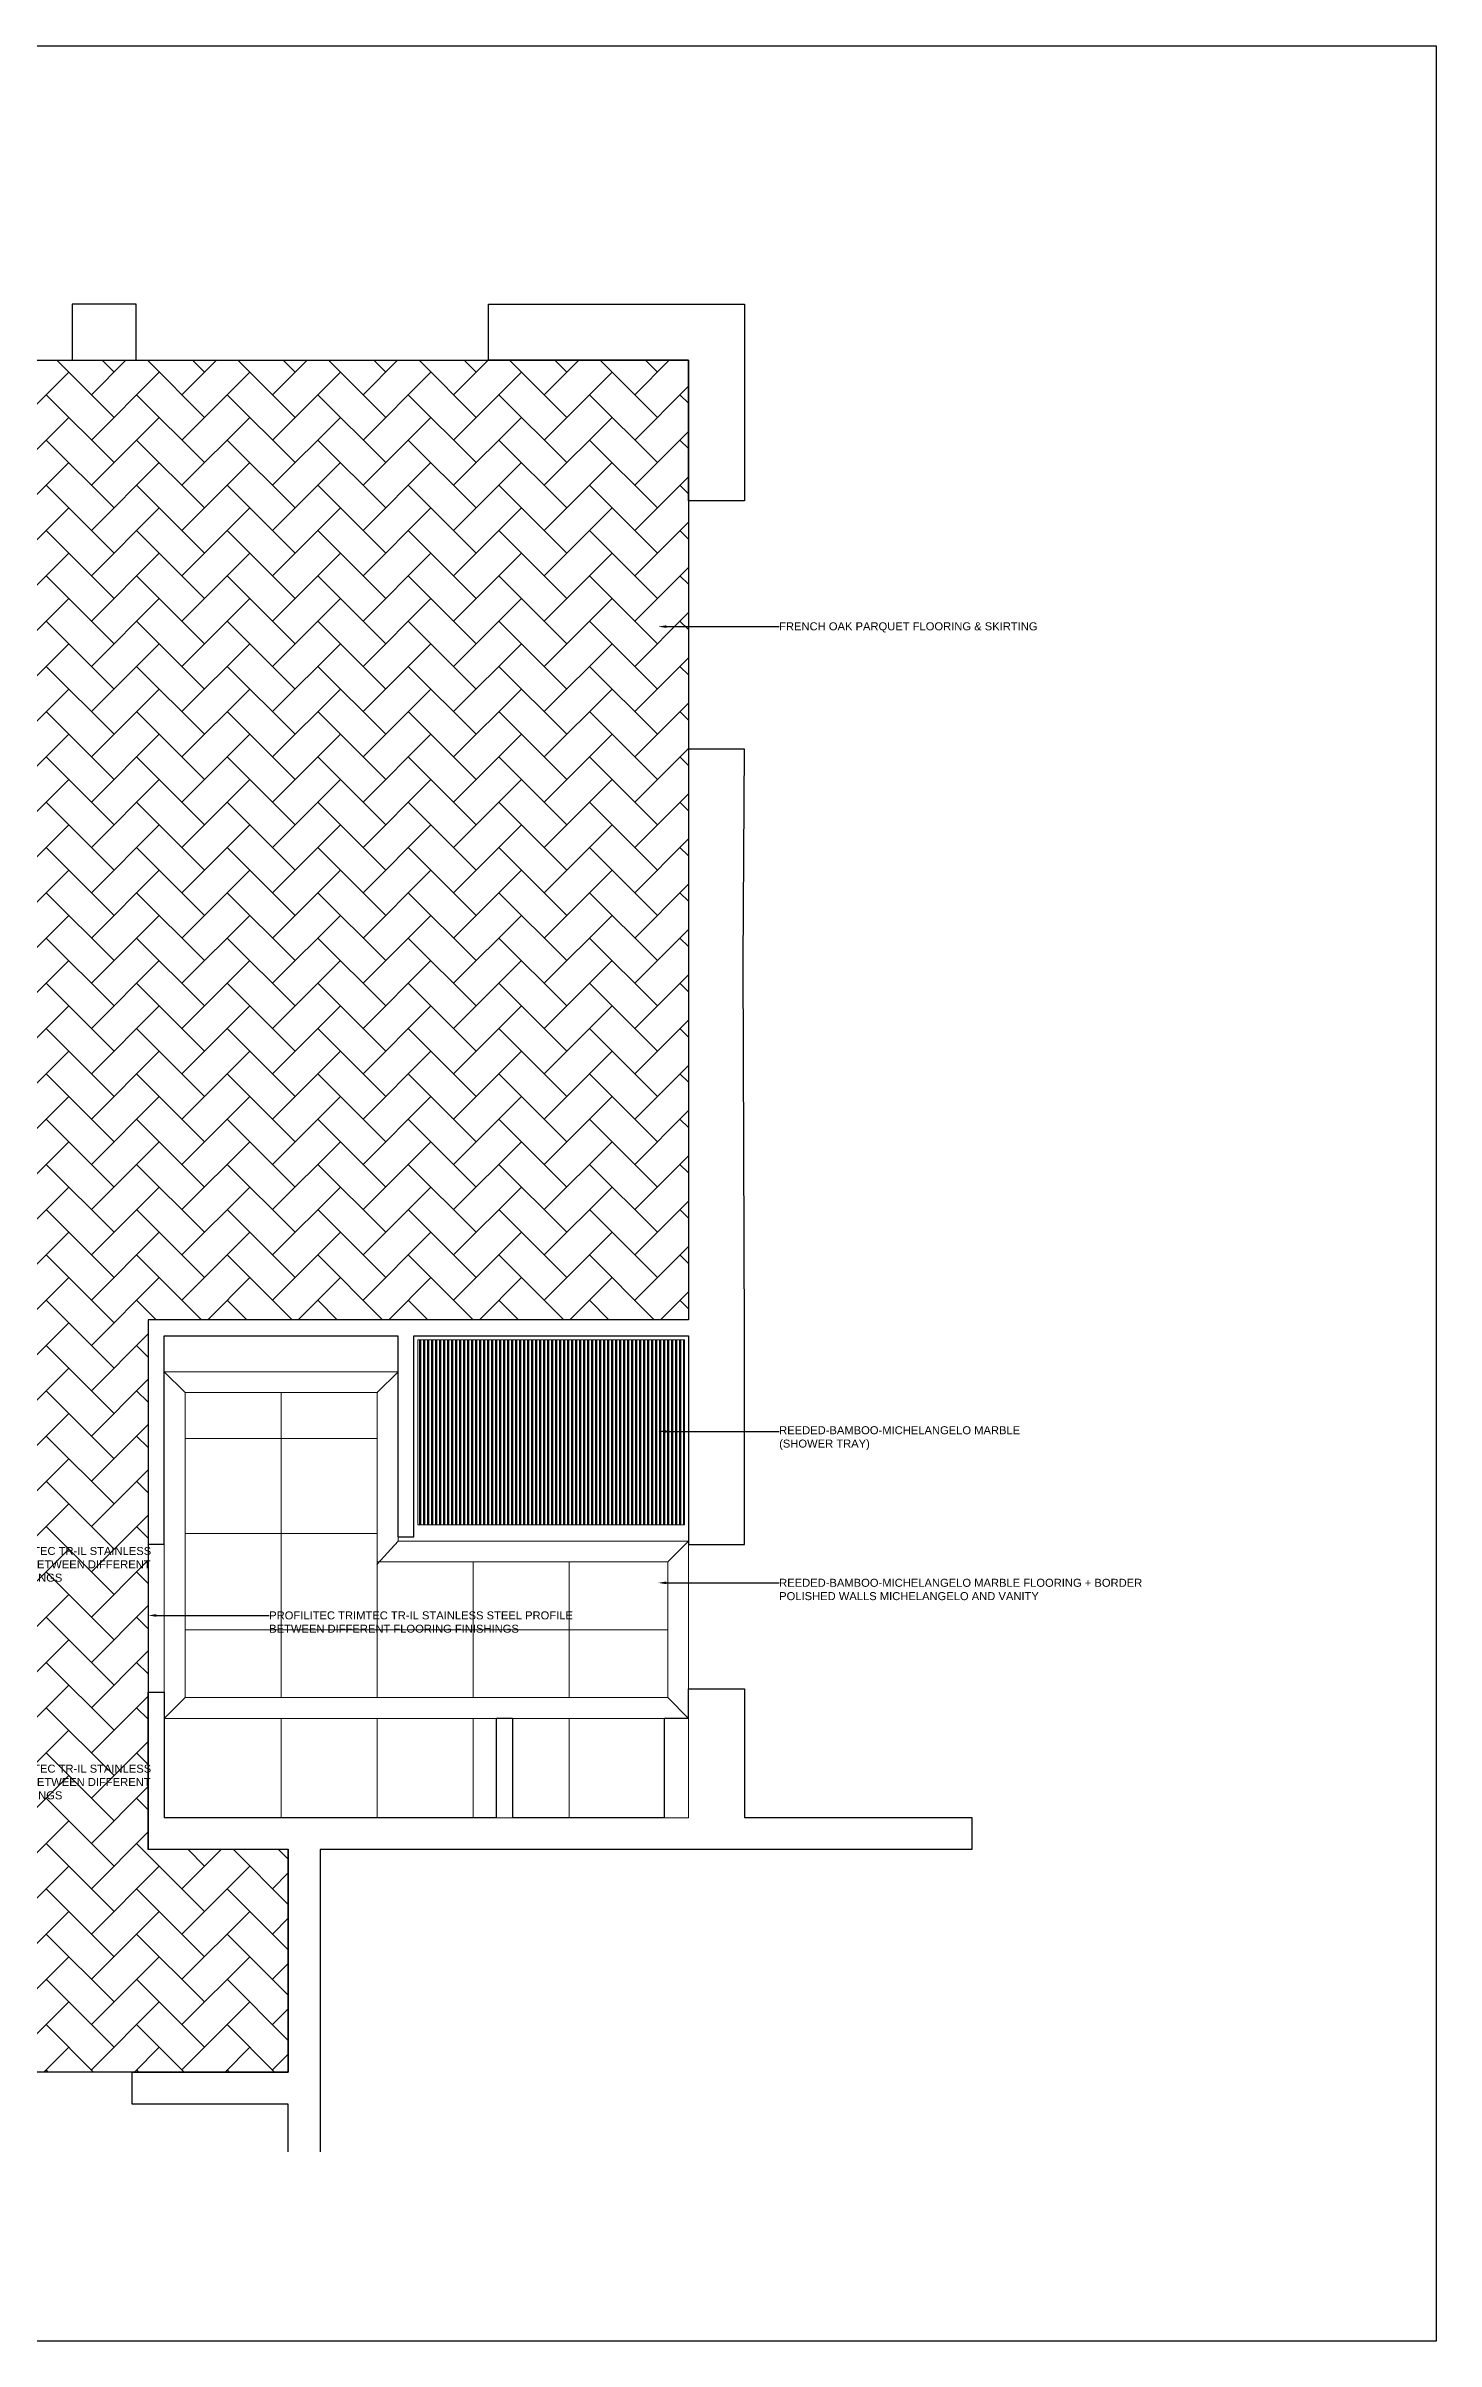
# Model space of a CAD drawing. Header units: inches. Extents: x -12478 to 399182, y -16583 to 525552.
# Drawn here: x 77215 to 85899, y 3 to 14342 of the extents above; entities that cross this region are included whole.
import ezdxf
from ezdxf import colors
from ezdxf.entities.mleader import LeaderData, LeaderLine
from ezdxf.math import Vec2, Vec3

# ---------------------------------------------------------------- set-up
doc = ezdxf.new("R2010")
doc.units = ezdxf.units.IN
doc.header["$LTSCALE"] = 1000
doc.header["$MEASUREMENT"] = 0
for name, color, linetype in [('8', 8, 'Continuous'), ('A-WALL', 7, 'Continuous'), ('WOOD 02', 32, 'Continuous')]:
    doc.layers.add(name, color=color, linetype=linetype)
doc.layers.add('CQ Marble', color=6, linetype='Continuous', lineweight=0)
doc.layers.add('Marble', color=6, linetype='Continuous', lineweight=0)
doc.styles.get("Standard").update_dxf_attribs({"font": 'arial.ttf'})

# ---------------------------------------------------------------- blocks, each defined once
blk = doc.blocks.new('GF12 bath marble flooring 2')
at = {"layer": 'Marble', "color": 0, "lineweight": 0}
for p, q in [((15820, -8045, 0), (15690, -7915, 0)), ((17020, -8045, 0), (17150, -7915, 0)), ((16420, -8045, 0), (16420, -9950, 0)), ((17020, -8045, 0), (17020, -9950, 0)), ((17020, -8331, 0), (15820, -8331, 0)), ((17020, -8926, 0), (15820, -8926, 0)), ((17018, -9119, 0), (17150, -8972, 0)), ((18835, -9102, 0), (18965, -8972, 0)), ((17620, -9102, 0), (17620, -9950, 0)), ((18220, -9102, 0), (18220, -9950, 0)), ((18835, -9526, 0), (15820, -9526, 0)), ((15690, -10080, 0), (15820, -9950, 0)), ((18835, -9950, 0), (18965, -10080, 0)), ((16420, -10080, 0), (16420, -10701, 0)), ((17020, -10080, 0), (17020, -10701, 0)), ((17620, -10080, 0), (17620, -10701, 0)), ((18220, -10080, 0), (18220, -10701, 0))]:
    blk.add_line(p, q, dxfattribs=at)
at = {"layer": 'Marble', "color": 0, "lineweight": 0, "elevation": 0}
for points in [[(17150, -7915), (17150, -8972), (18965, -8972), (18965, -10701), (15690, -10701), (15690, -7915)], [(17150, -7915), (17150, -8972), (18965, -8972), (18965, -10080), (15690, -10080), (15690, -7915)], [(17020, -8045), (17020, -9102), (18835, -9102), (18835, -9950), (15820, -9950), (15820, -8045)]]:
    blk.add_lwpolyline(points, close=True, dxfattribs=at)

msp = doc.modelspace()

# ---------------------------------------------------------------- hatches: boundary and pattern name
at = {"layer": '8'}
h = msp.add_hatch(dxfattribs=at)
h.set_pattern_fill('PLAST', color=8, scale=100, angle=90)
h.set_pattern_definition([(90, (68231.543, 34.142), (-25, 2e-15), []), (90, (68228.418, 34.142), (-25, 2e-15), []), (90, (68225.293, 34.142), (-25, 2e-15), [])])
h.paths.add_polyline_path([(79539.2, 6258.7), (81204.2, 6258.7), (81204.2, 5101.4), (79539.2, 5101.4)])
at = {"layer": 'WOOD 02'}
h = msp.add_hatch(dxfattribs=at)
h.set_pattern_fill('AR-HBONE', color=256, scale=50)
h.paths.add_polyline_path([(78729.1, 1683.7), (75854.1, 1683.7), (75854.1, 6374.1), (71329.1, 6383.6), (71329, 12378.6), (81229, 12378.6), (81229.1, 6383.7), (77854.1, 6383.6), (77854.1, 3075.1), (78729.1, 3075.1)])

# ---------------------------------------------------------------- linework, layer by layer
at = {"layer": '8', "color": 1}
msp.add_lwpolyline([(67268.6, 14341.8), (85899.3, 14341.8), (85899.3, 2.7), (67268.6, 2.7)], close=True, dxfattribs=at)
at = {"layer": 'A-WALL', "elevation": 0}
for points in [[(77378.9, 12378.7), (77778.9, 12378.7), (77778.9, 12728.7), (77378.9, 12728.7)], [(81229.1, 12378.7), (79978.9, 12378.7), (79978.9, 12728.7), (81579.1, 12728.7), (81579.1, 11498.7), (81229.1, 11498.7)]]:
    msp.add_lwpolyline(points, close=True, dxfattribs=at)
at = {"layer": 'A-WALL'}
msp.add_lwpolyline([(81570.9, 8620.2), (81579.1, 9948.7), (81229.1, 9948.7), (81229.2, 6383.7), (77854.2, 6383.7), (77854.2, 6383.7), (77854.2, 6383.7), (77854.2, 6183.7), (77854.2, 6183.7), (77854.2, 4981.2), (77954.2, 4981.2), (77954.2, 6283.7), (79414.2, 6283.7), (79414.2, 5026.4), (79514.2, 5026.4), (79514.2, 6283.7), (81229.2, 6283.7), (81229.2, 4978.7), (81579.2, 4978.7), (81579.2, 6283.7)], close=True, dxfattribs=at)
msp.add_lwpolyline([(78729.2, 1185.4), (78729.2, 1483.7), (77754.2, 1483.7), (77754.2, 1683.7), (78729.2, 1683.7), (78729.2, 3073.7), (77854.2, 3073.7), (77854.2, 4056.2), (77954.2, 4056.2), (77954.2, 3273.7), (78929.2, 3273.7), (80029.2, 3273.7), (80029.2, 3893.7), (80129.2, 3893.7), (80129.2, 3273.7), (81079.2, 3273.7), (81079.2, 3893.7), (81229.2, 3893.7), (81229.2, 3893.7), (81229.2, 3893.7), (81229.2, 4078.7), (81579.2, 4078.7), (81579.2, 3273.7), (82999.2, 3273.7), (82999.2, 3073.7), (78929.2, 3073.7), (78929.2, 1185.4)], dxfattribs=at)
at = {"layer": 'CQ Marble'}
msp.add_lwpolyline([(79539.2, 6258.7), (81204.2, 6258.7), (81204.2, 5101.4), (79539.2, 5101.4)], close=True, dxfattribs=at)
at = {"layer": 'WOOD 02'}
msp.add_lwpolyline([(78729.1, 1683.7), (75854.1, 1683.7), (75854.1, 6374.1), (71329.1, 6383.6), (71329, 12378.6), (81229, 12378.6), (81229.1, 6383.7), (77854.1, 6383.6), (77854.1, 3075.1), (78729.1, 3075.1), (78729.1, 1683.7)], dxfattribs=at)

# ---------------------------------------------------------------- block references
at = {"layer": 'Marble'}
msp.add_blockref('GF12 bath marble flooring 2', (62264.6, 13973.2, 0), dxfattribs=at)

# ---------------------------------------------------------------- leaders
at = {"layer": '8', "color": 2}
ml = msp.add_multileader_mtext('Standard', dxfattribs=at)
ml.set_content('FRENCH OAK PARQUET FLOORING & SKIRTING', color=3)
ml.set_leader_properties(color=1)
ml.build(insert=Vec2(0, 0))
ml.multileader.update_dxf_attribs({"dogleg_length": 20, "arrow_head_size": 50})
ctx = ml.context
ctx.base_point, ctx.char_height, ctx.arrow_head_size, ctx.landing_gap_size, ctx.plane_origin = Vec3(81795.3, 10713.8, 0), 50, 50, 0.09, Vec3(81039.8, 10713.8, 0)
notes = []
notes.append((ctx, [(0, (1, 1, 0), (81775.3, 10713.8, 0), (1, 0), 20, [(0, [(81039.8, 10713.8, 0)], 0, [])])]))
ctx.mtext.insert, ctx.mtext.flow_direction = Vec3(81795.4, 10740.7, 0), 5
ml = msp.add_multileader_mtext('Standard', dxfattribs=at)
ml.set_content('REEDED-BAMBOO-MICHELANGELO MARBLE \\P(SHOWER TRAY)', color=3)
ml.set_leader_properties(color=1)
ml.build(insert=Vec2(0, 0))
ml.multileader.update_dxf_attribs({"dogleg_length": 20, "arrow_head_size": 50})
ctx = ml.context
ctx.base_point, ctx.char_height, ctx.arrow_head_size, ctx.landing_gap_size, ctx.plane_origin = Vec3(81795.3, 5685.9, 0), 50, 50, 0.09, Vec3(81039.8, 5685.9, 0)
notes.append((ctx, [(0, (1, 1, 0), (81775.3, 5685.9, 0), (1, 0), 20, [(0, [(81039.8, 5685.9, 0)], 0, [])])]))
ctx.mtext.insert, ctx.mtext.width, ctx.mtext.flow_direction = Vec3(81795.4, 5718.2, 0), 1643.063, 5
ml = msp.add_multileader_mtext('Standard', dxfattribs=at)
ml.set_content('PROFILITEC TRIMTEC TR-IL STAINLESS STEEL PROFILE  BETWEEN DIFFERENT FLOORING FINISHINGS', color=3)
ml.set_leader_properties(color=1)
ml.build(insert=Vec2(0, 0))
ml.multileader.update_dxf_attribs({"dogleg_length": 20, "arrow_head_size": 50})
ctx = ml.context
ctx.base_point, ctx.char_height, ctx.arrow_head_size, ctx.landing_gap_size, ctx.plane_origin = Vec3(76533.8, 4938.5, 0), 50, 50, 0.09, Vec3(75778.3, 4938.5, 0)
notes.append((ctx, [(0, (1, 1, 0), (76513.8, 4938.5, 0), (1, 0), 20, [(0, [(75714.1, 5563, 0)], 0, [])])]))
ctx.mtext.insert, ctx.mtext.width, ctx.mtext.flow_direction = Vec3(76533.9, 4963.9, 0), 1496.733, 5
ml = msp.add_multileader_mtext('Standard', dxfattribs=at)
ml.set_content('REEDED-BAMBOO-MICHELANGELO MARBLE FLOORING + BORDER \\PPOLISHED WALLS MICHELANGELO AND VANITY', color=3)
ml.set_leader_properties(color=1)
ml.build(insert=Vec2(0, 0))
ml.multileader.update_dxf_attribs({"dogleg_length": 20, "arrow_head_size": 50})
ctx = ml.context
ctx.base_point, ctx.char_height, ctx.arrow_head_size, ctx.landing_gap_size, ctx.plane_origin = Vec3(81795.3, 4739.8, 0), 50, 50, 0.09, Vec3(81039.8, 4739.8, 0)
notes.append((ctx, [(0, (1, 1, 0), (81775.3, 4739.8, 0), (1, 0), 20, [(0, [(81039.8, 4739.8, 0)], 0, [])])]))
ctx.mtext.insert, ctx.mtext.flow_direction = Vec3(81795.4, 4765.2, 0), 5
ml = msp.add_multileader_mtext('Standard', dxfattribs=at)
ml.set_content('PROFILITEC TRIMTEC TR-IL STAINLESS STEEL PROFILE  BETWEEN DIFFERENT FLOORING FINISHINGS', color=3)
ml.set_leader_properties(color=1)
ml.build(insert=Vec2(0, 0))
ml.multileader.update_dxf_attribs({"dogleg_length": 20, "arrow_head_size": 50})
ctx = ml.context
ctx.base_point, ctx.char_height, ctx.arrow_head_size, ctx.landing_gap_size, ctx.plane_origin = Vec3(78609.6, 4536.2), 50, 50, 0.09, Vec3(77854.1, 4536.2)
notes.append((ctx, [(0, (1, 1, 0), (78589.6, 4536.2), (1, 0), 20, [(0, [(77854.1, 4536.2)], 0, [])])]))
ctx.mtext.insert, ctx.mtext.width, ctx.mtext.flow_direction = Vec3(78609.7, 4561.6), 1965.518, 5
ml = msp.add_multileader_mtext('Standard', dxfattribs=at)
ml.set_content('PROFILITEC TRIMTEC TR-IL STAINLESS STEEL PROFILE  BETWEEN DIFFERENT FLOORING FINISHINGS', color=3)
ml.set_leader_properties(color=1)
ml.build(insert=Vec2(0, 0))
ml.multileader.update_dxf_attribs({"dogleg_length": 20, "arrow_head_size": 50})
ctx = ml.context
ctx.base_point, ctx.char_height, ctx.arrow_head_size, ctx.landing_gap_size, ctx.plane_origin = Vec3(76533.8, 3578.7, 0), 50, 50, 0.09, Vec3(75778.3, 3578.7, 0)
notes.append((ctx, [(0, (1, 1, 0), (76513.8, 3578.7, 0), (1, 0), 20, [(0, [(75714.1, 4203.3, 0)], 0, [])])]))
ctx.mtext.insert, ctx.mtext.width, ctx.mtext.flow_direction = Vec3(76533.9, 3604.1, 0), 1496.733, 5
for ctx, leaders in notes:
    for number, flags, end, landing, length, lines in leaders:
        leader = LeaderData()
        leader.index, (leader.has_last_leader_line, leader.has_dogleg_vector, leader.attachment_direction) = number, flags
        leader.last_leader_point, leader.dogleg_vector, leader.dogleg_length = Vec3(end), Vec3(landing), length
        for number, points, colour, breaks in lines:
            line = LeaderLine()
            line.index, line.vertices, line.color, line.breaks = number, Vec3.list(points), colors.encode_raw_color(colour), breaks
            leader.lines.append(line)
        ctx.leaders.append(leader)

doc.saveas('drawing.dxf')
